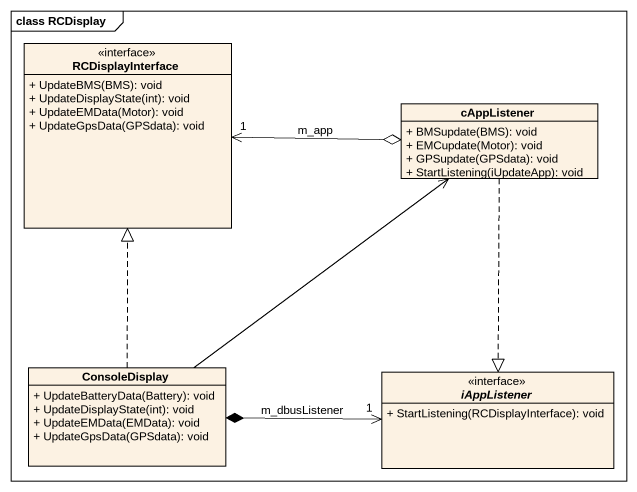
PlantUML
@startuml
mainframe class RCDisplay
hide circle
hide empty members
skinparam classAttributeIconSize 0
class RCDisplayInterface <<interface>> {
  + UpdateBMS(BMS): void
  + UpdateDisplayState(int): void
  + UpdateEMData(Motor): void
  + UpdateGpsData(GPSdata): void
}
class cAppListener {
  + BMSupdate(BMS): void
  + EMCupdate(Motor): void
  + GPSupdate(GPSdata): void
  + StartListening(iUpdateApp): void
}
class ConsoleDisplay {
  + UpdateBatteryData(Battery): void
  + UpdateDisplayState(int): void
  + UpdateEMData(EMData): void
  + UpdateGpsData(GPSdata): void
}
interface iAppListener <<interface>> {
  + StartListening(RCDisplayInterface): void
}
cAppListener o-left-> "1" RCDisplayInterface : m_app
cAppListener ..|> iAppListener
ConsoleDisplay .up.|> RCDisplayInterface
ConsoleDisplay -up-> cAppListener
ConsoleDisplay *-right-> "1" iAppListener : m_dbusListener
@enduml
